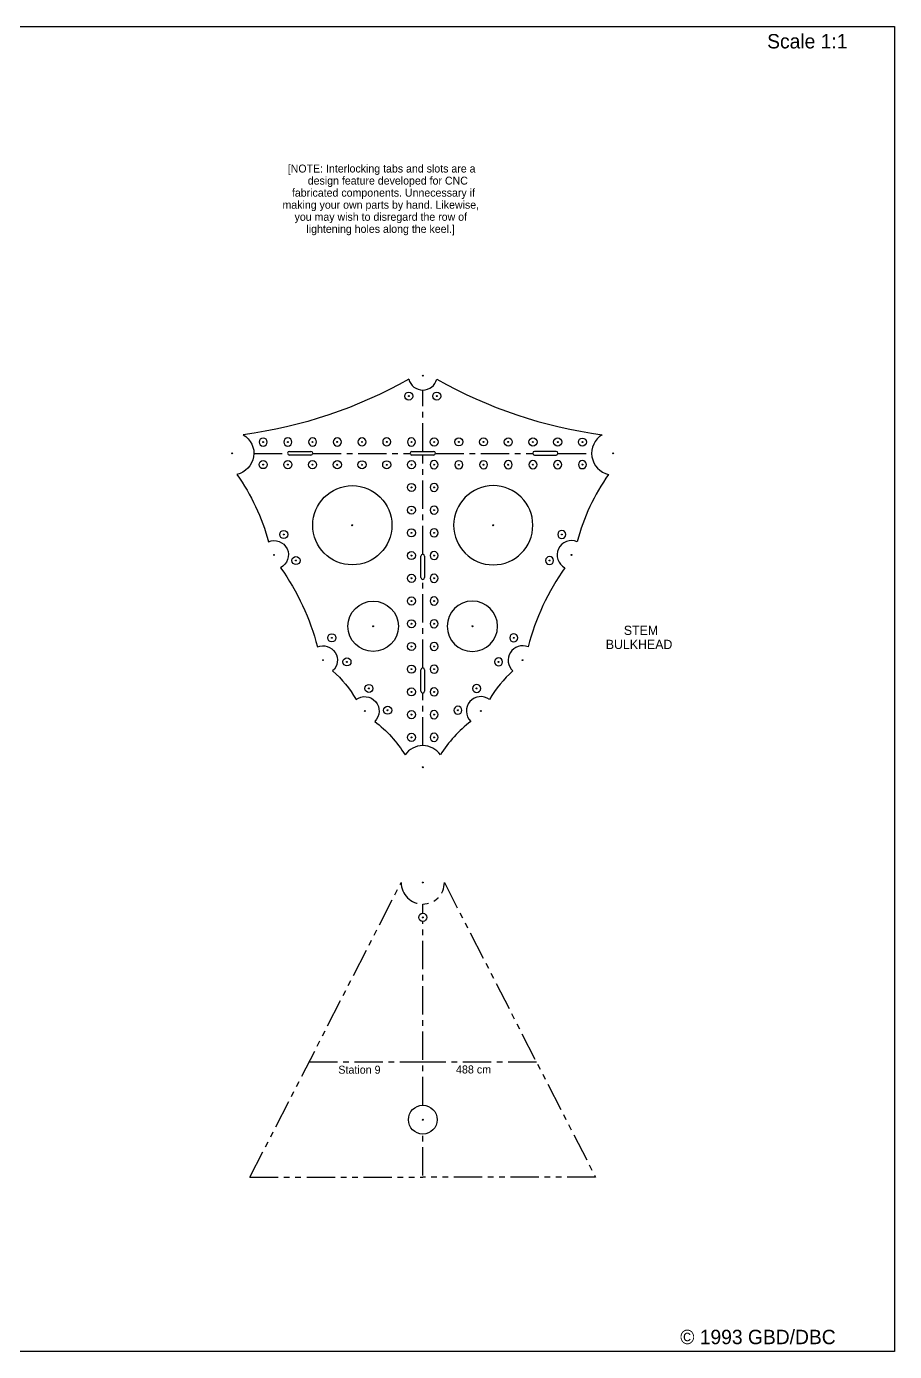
# Model space of a CAD drawing. Extents: x 7.5 to 95.8, y -64.2 to -5.8.
# Drawn here: x 57.5 to 95.8, y -64.2 to -5.8 of the extents above; entities that cross this region are included whole.
import ezdxf

# ---------------------------------------------------------------- set-up
doc = ezdxf.new("R2010")
doc.units = 0
doc.linetypes.add('CENTER', pattern=[2, 1.25, -0.25, 0.25, -0.25])
doc.linetypes.add('PHANTOM', pattern=[2.5, 1.25, -0.25, 0.25, -0.25, 0.25, -0.25])
for name, color, linetype in [('CENTERS', 7, 'CONTINUOUS'), ('FORMAT', 7, 'CONTINUOUS'), ('STATION_9', 7, 'CONTINUOUS'), ('TEXT', 7, 'CONTINUOUS')]:
    doc.layers.add(name, color=color, linetype=linetype)
doc.styles.get("Standard").update_dxf_attribs({"font": 'txt', "height": 0.2})

msp = doc.modelspace()

# ---------------------------------------------------------------- linework, layer by layer
at = {"layer": 'CENTERS', "color": 0, "linetype": 'CONTINUOUS'}
for centre, radius in [((74.9817, -21.1736, -0.0071), 0.0198), ((74.3649, -22.0747, -0.0072), 0.0198), ((75.5985, -22.0747, -0.0072), 0.0198), ((67.9425, -24.1013, -0.0072), 0.0198), ((69.0324, -24.0997, -0.0072), 0.0198), ((70.1222, -24.0981, -0.0072), 0.0198), ((71.2121, -24.0965, -0.0072), 0.0198), ((72.302, -24.0949, -0.0072), 0.0198), ((73.3918, -24.0933, -0.0072), 0.0198), ((74.4817, -24.098, -0.0072), 0.0198), ((75.4817, -24.098, -0.0072), 0.0198), ((76.5715, -24.0933, -0.0072), 0.0198), ((77.6614, -24.0949, -0.0072), 0.0198), ((78.7513, -24.0965, -0.0072), 0.0198), ((79.8411, -24.0981, -0.0072), 0.0198), ((80.931, -24.0997, -0.0072), 0.0198), ((82.0208, -24.1013, -0.0072), 0.0198), ((66.5817, -24.598, -0.0072), 0.0198), ((67.9425, -25.0947, -0.0073), 0.0198), ((69.0324, -25.0963, -0.0073), 0.0198), ((70.1222, -25.0979, -0.0073), 0.0198), ((71.2121, -25.0995, -0.0073), 0.0198), ((72.302, -25.1011, -0.0073), 0.0198), ((73.3918, -25.1027, -0.0073), 0.0198), ((74.4817, -25.098, -0.0073), 0.0198), ((75.4817, -25.098, -0.0073), 0.0198), ((76.5715, -25.1027, -0.0073), 0.0198), ((77.6614, -25.1011, -0.0073), 0.0198), ((78.7513, -25.0995, -0.0073), 0.0198), ((79.8411, -25.0979, -0.0073), 0.0198), ((80.931, -25.0963, -0.0073), 0.0198), ((82.0208, -25.0947, -0.0073), 0.0198), ((83.3817, -24.598, -0.0072), 0.0198), ((74.4817, -26.0999, -0.0073), 0.0198), ((75.4817, -26.0999, -0.0073), 0.0198), ((74.4817, -27.1017, -0.0073), 0.0198), ((75.4817, -27.1017, -0.0073), 0.0198), ((71.8747, -27.7679, -0.0073), 0.0198), ((78.0887, -27.7679, -0.0073), 0.0198), ((68.8514, -28.1755, -0.0073), 0.0198), ((74.4817, -28.1036, -0.0073), 0.0198), ((75.4817, -28.1036, -0.0073), 0.0198), ((81.112, -28.1755, -0.0073), 0.0198), ((68.4217, -29.078, -0.0074), 0.0198), ((74.4817, -29.1055, -0.0074), 0.0198), ((75.4817, -29.1055, -0.0074), 0.0198), ((81.5417, -29.078, -0.0074), 0.0198), ((69.3904, -29.3246, -0.0074), 0.0198), ((80.573, -29.3246, -0.0074), 0.0198), ((74.4817, -30.1074, -0.0074), 0.0198), ((75.4817, -30.1074, -0.0074), 0.0198), ((74.4817, -31.1093, -0.0074), 0.0198), ((75.4817, -31.1093, -0.0074), 0.0198), ((74.4817, -32.1112, -0.0075), 0.0198), ((75.4817, -32.1112, -0.0075), 0.0198), ((70.9705, -32.733, -0.0075), 0.0198), ((72.7939, -32.222, -0.0075), 0.0198), ((77.1695, -32.222, -0.0075), 0.0198), ((78.9929, -32.733, -0.0075), 0.0198), ((74.4817, -33.113, -0.0075), 0.0198), ((75.4817, -33.113, -0.0075), 0.0198), ((70.5817, -33.718, -0.0075), 0.0198), ((71.6379, -33.7934, -0.0075), 0.0198), ((78.3254, -33.7934, -0.0075), 0.0198), ((79.3817, -33.718, -0.0075), 0.0198), ((74.4817, -34.1149, -0.0075), 0.0198), ((75.4817, -34.1149, -0.0075), 0.0198), ((72.6068, -34.9638, -0.0075), 0.0198), ((77.3566, -34.9638, -0.0075), 0.0198), ((74.4817, -35.1168, -0.0075), 0.0198), ((75.4817, -35.1168, -0.0075), 0.0198), ((72.4217, -35.958, -0.0076), 0.0198), ((73.4324, -35.9258, -0.0076), 0.0198), ((74.4817, -36.1187, -0.0076), 0.0198), ((75.4817, -36.1187, -0.0076), 0.0198), ((76.5309, -35.9258, -0.0076), 0.0198), ((77.5417, -35.958, -0.0076), 0.0198), ((74.4817, -37.1206, -0.0076), 0.0198), ((75.4817, -37.1206, -0.0076), 0.0198), ((74.9817, -38.438, -0.0076), 0.0198), ((74.9817, -43.518), 0.0198), ((74.9817, -45.0573, -0.0077), 0.0198), ((74.9817, -53.978), 0.635), ((74.9817, -53.978), 0.0198)]:
    msp.add_circle(centre, radius, dxfattribs=at)
at = {"layer": 'FORMAT', "color": 0, "linetype": 'CONTINUOUS'}
for p, q in [((7.5188, -5.7785), (95.7838, -5.7785)), ((95.7838, -5.7785), (95.7838, -64.1985)), ((95.7838, -64.1985), (7.5188, -64.1985))]:
    msp.add_line(p, q, dxfattribs=at)
at = {"layer": 'STATION_9', "color": 3, "linetype": 'CENTER'}
for p, q in [((74.9817, -24.5155, -0.0072), (74.9817, -21.8086, -0.0072)), ((67.5342, -24.598, -0.0072), (69.0209, -24.598, -0.0072)), ((70.132, -24.598, -0.0072), (74.4261, -24.598, -0.0072)), ((74.9817, -29.0478, -0.0074), (74.9817, -24.6743, -0.0072)), ((75.5372, -24.598, -0.0072), (79.8314, -24.598, -0.0072)), ((80.9425, -24.598, -0.0072), (82.4292, -24.598, -0.0072)), ((74.9817, -34.0572, -0.0075), (74.9817, -30.159, -0.0074)), ((74.9817, -37.4855, -0.0076), (74.9817, -35.1684, -0.0075)), ((74.9817, -44.8787, -0.0077), (74.9817, -44.4705, -0.0077)), ((74.9817, -53.343, -0.0079), (74.9817, -45.2359, -0.0077)), ((69.9686, -51.4322, 0), (74.9817, -51.4301, 0)), ((79.9962, -51.438, -0.0058), (74.9817, -51.438, -0.0078)), ((74.9817, -56.438, -0.008), (74.9817, -54.613, -0.0079))]:
    msp.add_line(p, q, dxfattribs=at)
at = {"layer": 'STATION_9', "color": 0, "linetype": 'CONTINUOUS'}
for p, q in [((69.1002, -24.5155, -0.0048), (70.0527, -24.5155, -0.0048)), ((74.5054, -24.5155, -0.0048), (75.4579, -24.5155, -0.0048)), ((80.8632, -24.5155, -0.0048), (79.9107, -24.5155, -0.0048)), ((70.0527, -24.6743, -0.0048), (69.1002, -24.6743, -0.0048)), ((75.4579, -24.6743, -0.0048), (74.5054, -24.6743, -0.0048)), ((79.9107, -24.6743, -0.0048), (80.8632, -24.6743, -0.0048)), ((74.9023, -30.0796, -0.0048), (74.9023, -29.1271, -0.0048)), ((75.0611, -29.1271, -0.0048), (75.0611, -30.0796, -0.0048)), ((74.9023, -35.089, -0.0048), (74.9023, -34.1365, -0.0048)), ((75.0611, -34.1365, -0.0048), (75.0611, -35.089, -0.0048))]:
    msp.add_line(p, q, dxfattribs=at)
at = {"layer": 'STATION_9', "color": 0, "linetype": 'PHANTOM'}
for p, q in [((67.3617, -56.5133, 0), (74.0292, -43.518)), ((75.9342, -43.518), (82.6017, -56.518, -0.0047)), ((67.3617, -56.5133, 0), (74.9838, -56.5101, 0)), ((82.6017, -56.518, -0.0047), (74.9817, -56.518, -0.0078))]:
    msp.add_line(p, q, dxfattribs=at)
at = {"layer": 'STATION_9', "color": 0, "linetype": 'CONTINUOUS', "extrusion": (0, -2.74961e-05, 1)}
for centre in [(74.3649, -22.0747, -0.0066), (75.5985, -22.0747, -0.0066), (75.4817, -24.098, -0.0066), (76.5715, -24.0933, -0.0066), (77.6614, -24.0949, -0.0066), (78.7513, -24.0965, -0.0066), (79.8411, -24.0981, -0.0066), (80.931, -24.0997, -0.0066), (82.0208, -24.1013, -0.0066), (67.9425, -25.0947, -0.0066), (69.0324, -25.0963, -0.0066), (70.1222, -25.0979, -0.0066), (71.2121, -25.0995, -0.0066), (72.302, -25.1011, -0.0066), (73.3918, -25.1027, -0.0066), (74.4817, -25.098, -0.0066), (74.4817, -26.0999, -0.0066), (74.4817, -27.1017, -0.0066), (68.8514, -28.1755, -0.0066), (74.4817, -28.1036, -0.0066), (69.3904, -29.3246, -0.0066), (74.4817, -29.1055, -0.0066), (74.4817, -30.1074, -0.0066), (74.4817, -31.1093, -0.0066), (74.4817, -32.1112, -0.0066), (70.9705, -32.733, -0.0066), (74.4817, -33.113, -0.0066), (71.6379, -33.7934, -0.0066), (74.4817, -34.1149, -0.0066), (72.6068, -34.9638, -0.0066), (74.4817, -35.1168, -0.0066), (73.4324, -35.9258, -0.0066), (74.4817, -36.1187, -0.0066), (74.4817, -37.1206, -0.0066), (74.9817, -45.0573, -0.0064)]:
    msp.add_circle(centre, 0.1786, dxfattribs=at)
at = {"layer": 'STATION_9', "color": 0, "linetype": 'CONTINUOUS', "extrusion": (0, 2.74961e-05, -1)}
for centre in [(-67.9425, -24.1013, 0.0066), (-69.0324, -24.0997, 0.0066), (-70.1222, -24.0981, 0.0066), (-71.2121, -24.0965, 0.0066), (-72.302, -24.0949, 0.0066), (-73.3918, -24.0933, 0.0066), (-74.4817, -24.098, 0.0066), (-75.4817, -25.098, 0.0066), (-76.5715, -25.1027, 0.0066), (-77.6614, -25.1011, 0.0066), (-78.7513, -25.0995, 0.0066), (-79.8411, -25.0979, 0.0066), (-80.931, -25.0963, 0.0066), (-82.0208, -25.0947, 0.0066), (-75.4817, -26.0999, 0.0066), (-75.4817, -27.1017, 0.0066), (-75.4817, -28.1036, 0.0066), (-81.112, -28.1755, 0.0066), (-75.4817, -29.1055, 0.0066), (-80.573, -29.3246, 0.0066), (-75.4817, -30.1074, 0.0066), (-75.4817, -31.1093, 0.0066), (-75.4817, -32.1112, 0.0066), (-78.9929, -32.733, 0.0066), (-75.4817, -33.113, 0.0066), (-78.3254, -33.7934, 0.0066), (-75.4817, -34.1149, 0.0066), (-75.4817, -35.1168, 0.0066), (-77.3566, -34.9638, 0.0066), (-75.4817, -36.1187, 0.0066), (-76.5309, -35.9258, 0.0066), (-75.4817, -37.1206, 0.0066)]:
    msp.add_circle(centre, 0.1786, dxfattribs=at)
at = {"layer": 'STATION_9', "color": 0, "linetype": 'CONTINUOUS', "extrusion": (7.35202e-19, -2.74961e-05, 1)}
msp.add_circle((71.8747, -27.7679, -0.0066), 1.7463, dxfattribs=at)
at = {"layer": 'STATION_9', "color": 0, "linetype": 'CONTINUOUS', "extrusion": (7.39399e-19, 2.74961e-05, -1)}
msp.add_circle((-78.0887, -27.7679, 0.0066), 1.7463, dxfattribs=at)
at = {"layer": 'STATION_9', "color": 0, "linetype": 'CONTINUOUS', "extrusion": (-4.76169e-19, -2.74961e-05, 1)}
msp.add_circle((72.7939, -32.222, -0.0066), 1.1113, dxfattribs=at)
at = {"layer": 'STATION_9', "color": 0, "linetype": 'CONTINUOUS', "extrusion": (-4.75246e-19, 2.74961e-05, -1)}
msp.add_circle((-77.1695, -32.222, 0.0066), 1.1113, dxfattribs=at)
at = {"layer": 'STATION_9', "color": 0, "linetype": 'CONTINUOUS', "extrusion": (-3.00138e-19, 2.74961e-05, -1)}
msp.add_arc((-64.4443, -3.8934, 0.0066), 20.0566, 240.355, 262.488, dxfattribs=at)
at = {"layer": 'STATION_9', "color": 0, "linetype": 'CONTINUOUS', "extrusion": (1.26666e-18, -2.74961e-05, 1)}
msp.add_arc((74.9817, -21.1736, -0.0066), 0.635, 193.759, 346.241, dxfattribs=at)
at = {"layer": 'STATION_9', "color": 0, "linetype": 'CONTINUOUS', "extrusion": (-1.984e-19, -2.74961e-05, 1)}
msp.add_arc((85.5191, -3.8934, -0.0066), 20.0566, 240.355, 262.488, dxfattribs=at)
at = {"layer": 'STATION_9', "color": 0, "linetype": 'CONTINUOUS', "extrusion": (4.19509e-19, 2.74961e-05, -1)}
msp.add_arc((-66.5817, -24.598, 0.0066), 0.9525, 120.575, 257.69, dxfattribs=at)
at = {"layer": 'STATION_9', "color": 0, "linetype": 'CONTINUOUS', "extrusion": (4.19509e-19, -2.74961e-05, 1)}
msp.add_arc((83.3817, -24.598, -0.0066), 0.9525, 120.575, 257.69, dxfattribs=at)
at = {"layer": 'STATION_9', "color": 0, "linetype": 'CONTINUOUS'}
for centre, start, end in [((69.1002, -24.5949, -0.0048), 90, 270), ((70.0527, -24.5949, -0.0048), 270, 90), ((74.5054, -24.5949, -0.0048), 90, 270), ((75.4579, -24.5949, -0.0048), 270, 90), ((79.9107, -24.5949, -0.0048), 90, 270), ((80.8632, -24.5949, -0.0048), 270, 90), ((74.9817, -29.1271, -0.0048), 360, 180), ((74.9817, -30.0796, -0.0048), 180, 360), ((74.9817, -34.1365, -0.0048), 360, 180), ((74.9817, -35.089, -0.0048), 180, 360)]:
    msp.add_arc(centre, 0.0794, start, end, dxfattribs=at)
at = {"layer": 'STATION_9', "color": 0, "linetype": 'CONTINUOUS', "extrusion": (-1.39713e-17, 2.74961e-05, -1)}
msp.add_arc((-59.3434, -30.818, 0.0066), 9.1297, 144.594, 165.252, dxfattribs=at)
at = {"layer": 'STATION_9', "color": 0, "linetype": 'CONTINUOUS', "extrusion": (-1.39144e-17, -2.74961e-05, 1)}
msp.add_arc((90.6199, -30.818, -0.0066), 9.1297, 144.594, 165.252, dxfattribs=at)
at = {"layer": 'STATION_9', "color": 0, "linetype": 'CONTINUOUS', "extrusion": (-1.53618e-18, 2.74961e-05, -1)}
msp.add_arc((-68.4217, -29.078, 0.0066), 0.635, 66.883, 242.86, dxfattribs=at)
at = {"layer": 'STATION_9', "color": 0, "linetype": 'CONTINUOUS', "extrusion": (-1.53797e-18, -2.74961e-05, 1)}
msp.add_arc((81.5417, -29.078, -0.0066), 0.635, 66.883, 242.86, dxfattribs=at)
at = {"layer": 'STATION_9', "color": 0, "linetype": 'CONTINUOUS', "extrusion": (5.06013e-18, 2.74961e-05, -1)}
msp.add_arc((-60.0577, -35.7943, 0.0066), 10.6171, 144.594, 165.481, dxfattribs=at)
at = {"layer": 'STATION_9', "color": 0, "linetype": 'CONTINUOUS', "extrusion": (5.06654e-18, -2.74961e-05, 1)}
msp.add_arc((89.9057, -35.7943, -0.0066), 10.6171, 144.594, 165.481, dxfattribs=at)
at = {"layer": 'STATION_9', "color": 0, "linetype": 'CONTINUOUS', "extrusion": (2.66599e-19, 2.74961e-05, -1)}
msp.add_arc((-70.5817, -33.718, 0.0066), 0.635, 67.214, 228.41, dxfattribs=at)
at = {"layer": 'STATION_9', "color": 0, "linetype": 'CONTINUOUS', "extrusion": (2.65749e-19, -2.74961e-05, 1)}
msp.add_arc((79.3817, -33.718, -0.0066), 0.635, 67.214, 228.41, dxfattribs=at)
at = {"layer": 'STATION_9', "color": 0, "linetype": 'CONTINUOUS', "extrusion": (3.21848e-18, 2.74961e-05, -1)}
msp.add_arc((-67.9719, -37.7374, 0.0066), 4.6639, 130.537, 150.662, dxfattribs=at)
at = {"layer": 'STATION_9', "color": 0, "linetype": 'CONTINUOUS', "extrusion": (3.15521e-18, -2.74961e-05, 1)}
msp.add_arc((81.9914, -37.7374, -0.0066), 4.6639, 130.537, 150.662, dxfattribs=at)
at = {"layer": 'STATION_9', "color": 0, "linetype": 'CONTINUOUS', "extrusion": (1.02204e-18, 2.74961e-05, -1)}
msp.add_arc((-72.4217, -35.958, 0.0066), 0.635, 52.7889, 225.934, dxfattribs=at)
at = {"layer": 'STATION_9', "color": 0, "linetype": 'CONTINUOUS', "extrusion": (1.02204e-18, -2.74961e-05, 1)}
msp.add_arc((77.5417, -35.958, -0.0066), 0.635, 52.7889, 225.934, dxfattribs=at)
at = {"layer": 'STATION_9', "color": 0, "linetype": 'CONTINUOUS', "extrusion": (-1.07984e-17, 2.74961e-05, -1)}
msp.add_arc((-69.3723, -40.9294, 0.0066), 5.7073, 127.71, 147.819, dxfattribs=at)
at = {"layer": 'STATION_9', "color": 0, "linetype": 'CONTINUOUS', "extrusion": (-7.26991e-18, -2.74961e-05, 1)}
msp.add_arc((80.5911, -40.9294, -0.0066), 5.7073, 127.71, 147.819, dxfattribs=at)
at = {"layer": 'STATION_9', "color": 0, "linetype": 'CONTINUOUS', "extrusion": (-2.28629e-19, -2.74961e-05, 1)}
msp.add_arc((74.9817, -38.438, -0.0066), 0.9525, 35.1441, 144.856, dxfattribs=at)
at = {"layer": 'STATION_9', "color": 0, "linetype": 'PHANTOM'}
msp.add_arc((74.9817, -43.518), 0.9525, 180, 0, dxfattribs=at)

# ---------------------------------------------------------------- texts
at = {"layer": 'FORMAT', "color": 0}
for s, p in [(' Scale 1:1  ', (89.9327, -6.7461)), ('© 1993 GBD/DBC  ', (86.3344, -63.8753))]:
    msp.add_text(s, height=0.635, dxfattribs=at).set_placement(p)
at = {"layer": 'TEXT', "color": 0}
for s, height, p in [('[NOTE: Interlocking tabs and slots are a ', 0.349187, (69.0285, -12.2161)), ('design feature developed for CNC ', 0.349187, (69.9098, -12.7482)), ('fabricated components. Unnecessary if ', 0.349187, (69.2114, -13.2803)), ('making your own parts by hand. Likewise, ', 0.349187, (68.7957, -13.8124)), ('you may wish to disregard the row of ', 0.349187, (69.3278, -14.3445)), ('lightening holes along the keel.]  ', 0.349187, (69.8516, -14.8766)), ('STEM ', 0.40738, (83.8475, -32.6054)), ('BULKHEAD', 0.40738, (83.0521, -33.2262)), ('Station 9', 0.35278, (71.2572, -51.9504, 0)), ('488 cm', 0.35278, (76.4474, -51.9401, -0.0078))]:
    msp.add_text(s, height=height, dxfattribs=at).set_placement(p)

doc.saveas('drawing.dxf')
